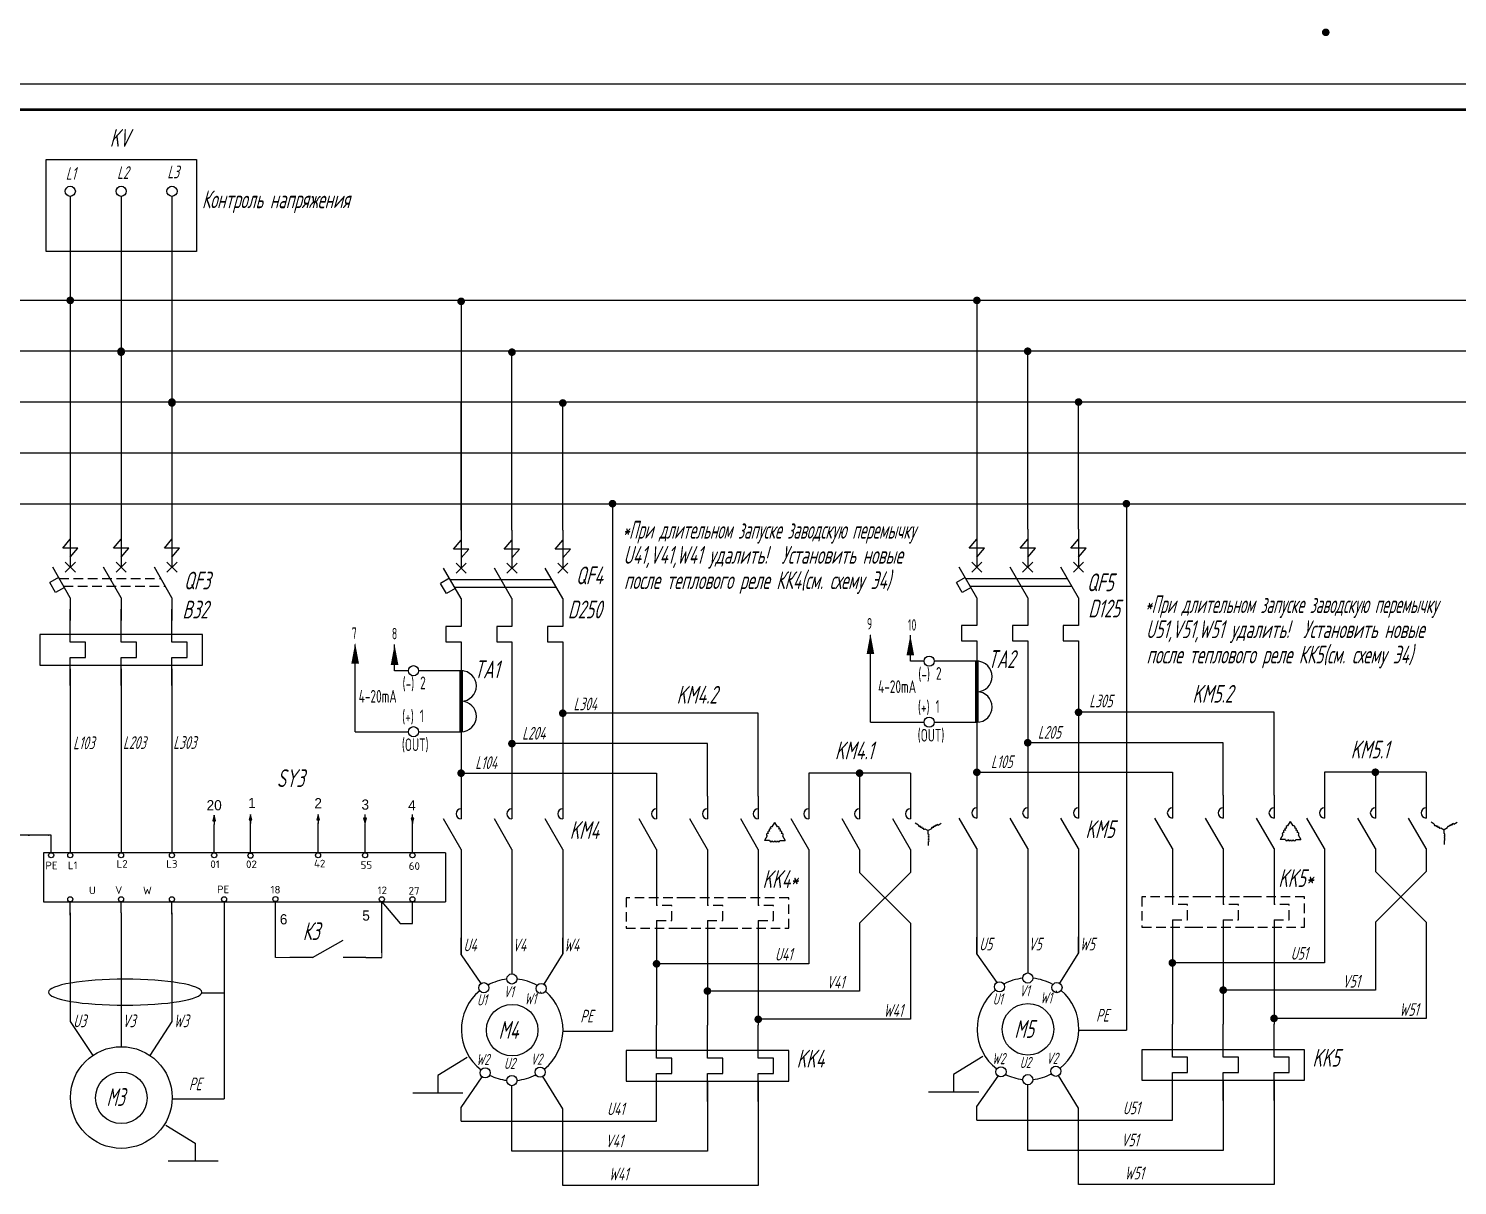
# Model space of a CAD drawing. Header units: millimetres. Extents: x 14016 to 19364, y 4274 to 5404.
# Drawn here: x 15364.2 to 15645.3, y 4650.8 to 4878.5 of the extents above; entities that cross this region are included whole.
import ezdxf
from ezdxf.enums import TextEntityAlignment as Align

# ---------------------------------------------------------------- set-up
doc = ezdxf.new("R2010")
doc.units = ezdxf.units.MM
doc.header["$LTSCALE"] = 15
for name, pattern in [('DOT', [0.25, 0, -0.25]), ('HIDDEN2', [0.1875, 0.125, -0.0625]), ('K5LT_BASIC', [0])]:
    doc.linetypes.add(name, pattern=pattern)
for name, color, linetype, lineweight in [('0.35 TEXT', 7, 'Continuous', 35), ('LWT 0.6', 7, 'Continuous', 50), ('LWT 0.7', 7, 'Continuous', 70)]:
    doc.layers.add(name, color=color, linetype=linetype, lineweight=lineweight)
doc.layers.add('2DE_SWN', color=7, linetype='Continuous')
doc.layers.add('ШТРИХОВАЯ 2', color=7, linetype='HIDDEN2')
doc.styles.add('33', font='gost.shx', dxfattribs={"width": 0.7, "oblique": 15, "height": 3.5})
doc.styles.add('34', font='gost.shx', dxfattribs={"width": 0.8, "oblique": 15, "height": 3.5})
doc.styles.add('OPIS', font='TXT.SHX', dxfattribs={"height": 1.5})
doc.styles.add('OPSI', font='ISI-ROMANS_PL.SHX', dxfattribs={"height": 1.5})

# ---------------------------------------------------------------- blocks, each defined once
blk = doc.blocks.new('Авт выкл с тепл и дугогаш вертик')
for p, q in [((0, 0), (0, -7.5)), ((-1.5, -3.75), (0, -2)), ((8.5, -3.75), (10, -2)), ((10, 0), (10, -7.5)), ((18.5, -3.75), (20, -2)), ((20, 0), (20, -7.5)), ((1.5, -3.75), (-1.5, -3.75)), ((0, -5.5), (1.5, -3.75)), ((11.5, -3.75), (8.5, -3.75)), ((10, -5.5), (11.5, -3.75)), ((21.5, -3.75), (18.5, -3.75)), ((20, -5.5), (21.5, -3.75)), ((0, -13.5), (-3.46, -7.5)), ((-1, -8.5), (1, -6.5)), ((-1, -6.5), (1, -8.5)), ((10, -13.5), (6.54, -7.5)), ((9, -8.5), (11, -6.5)), ((9, -6.5), (11, -8.5)), ((20, -13.5), (16.54, -7.5)), ((19, -8.5), (21, -6.5)), ((19, -6.5), (21, -8.5)), ((-2.31, -9.5), (-4.04, -10.5)), ((-2.88, -12.5), (-4.04, -10.5)), ((-2.16, -9.75), (17.84, -9.75)), ((-1.15, -11.5), (-2.88, -12.5)), ((-1.3, -11.25), (18.7, -11.25)), ((0, -13.5), (0, -18)), ((10, -13.5), (10, -18)), ((20, -13.5), (20, -18)), ((0, -19), (-3, -19)), ((-3, -19), (-3, -22)), ((0, -18), (0, -19)), ((10, -19), (7, -19)), ((7, -19), (7, -22)), ((10, -18), (10, -19)), ((20, -19), (17, -19)), ((17, -19), (17, -22)), ((20, -18), (20, -19)), ((-3, -22), (0, -22)), ((0, -22), (0, -27.5)), ((7, -22), (10, -22)), ((10, -22), (10, -27.5)), ((17, -22), (20, -22)), ((20, -22), (20, -27.5))]:
    blk.add_line(p, q)
blk = doc.blocks.new('Контактор 3 ф')
at = {"linetype": 'K5LT_BASIC'}
for p, q in [((0, 0), (0, -4.5)), ((10, 0), (10, -4.5)), ((20, 0), (20, -4.5)), ((0, -10.5), (-3.46, -4.5)), ((10, -10.5), (6.54, -4.5)), ((20, -10.5), (16.54, -4.5)), ((0, -10.5), (0, -15)), ((10, -10.5), (10, -15)), ((20, -10.5), (20, -15))]:
    blk.add_line(p, q, dxfattribs=at)
for centre in [(0, -3.5), (10, -3.5), (20, -3.5)]:
    blk.add_arc(centre, 1, 90, 270, dxfattribs=at)
blk = doc.blocks.new('Реле тепловое 3 ф')
at = {"linetype": 'K5LT_BASIC'}
for p, q in [((0, -6.5), (0, 0)), ((10, -6.5), (10, 0)), ((20, -6.5), (20, 0)), ((6, -5), (-6, -5)), ((-6, -5), (-6, -11)), ((16, -5), (4, -5)), ((26, -5), (14, -5)), ((26, -11), (26, -5)), ((3, -6.5), (0, -6.5)), ((3, -9.5), (3, -6.5)), ((13, -6.5), (10, -6.5)), ((13, -9.5), (13, -6.5)), ((23, -6.5), (20, -6.5)), ((23, -9.5), (23, -6.5)), ((-6, -11), (6, -11)), ((0, -9.5), (3, -9.5)), ((0, -15), (0, -9.5)), ((4, -11), (16, -11)), ((10, -9.5), (13, -9.5)), ((10, -15), (10, -9.5)), ((14, -11), (26, -11)), ((20, -9.5), (23, -9.5)), ((20, -15), (20, -9.5))]:
    blk.add_line(p, q, dxfattribs=at)
blk = doc.blocks.new('Transformer - WYE')
for p, q in [((-0.526796, 0.299999), (-0.700001, 0.4)), ((-0.180385, 0.099999), (0, 0)), ((0.180384, 0.099999), (0, 0)), ((0.526795, 0.299999), (0.699999, 0.4)), ((0, -0.2), (0, -0.000001)), ((0, -0.600001), (0, -0.800001))]:
    blk.add_line(p, q)
for centre, start, end in [((-0.483494, 0.275), 150, 330), ((-0.396892, 0.224999), 150, 330), ((-0.310289, 0.175), 150, 330), ((-0.223687, 0.125), 150, 330), ((0.223686, 0.125), 29.99999, 210), ((0.310288, 0.174999), 29.99999, 210), ((0.396891, 0.224999), 29.99999, 210), ((0.483493, 0.274999), 29.99999, 210), ((0, -0.25), 270, 90), ((0, -0.35), 270, 90), ((0, -0.45), 270, 90), ((0, -0.55), 270, 90)]:
    blk.add_arc(centre, 0.05, start, end)
blk = doc.blocks.new('Transformer - Delta')
for p, q in [((-0.1, -0.173205), (0, 0)), ((0.1, -0.173205), (0, 0)), ((-0.3, -0.519615), (-0.4, -0.7)), ((0.3, -0.519615), (0.4, -0.7)), ((-0.2, -0.7), (-0.4, -0.7)), ((0.2, -0.7), (0.4, -0.7))]:
    blk.add_line(p, q)
for centre, start, end in [((-0.275, -0.476314), 60, 240), ((-0.225, -0.389711), 60, 240), ((-0.175, -0.303109), 60, 240), ((-0.125, -0.216506), 60, 240), ((0.125, -0.216506), 300, 120), ((0.175, -0.303109), 300, 120), ((0.225, -0.389712), 300, 120), ((0.275, -0.476314), 300, 120), ((-0.15, -0.7), 180, 0), ((-0.05, -0.7), 180, 0), ((0.05, -0.7), 180, 0), ((0.15, -0.7), 180, 0)]:
    blk.add_arc(centre, 0.05, start, end)
blk = doc.blocks.new('11')
at = {"const_width": 0.75}
blk.add_lwpolyline([(-0.375, 0, 1), (0.375, 0, 1)], format="xyb", close=True, dxfattribs=at)
blk = doc.blocks.new('STRZALKA')
h = blk.add_hatch(color=256)
h.dxf.hatch_style = 2
h.paths.add_polyline_path([(0.73, 0), (0.73, -0.28), (1.8, 0), (0.73, 0.28)])
blk.add_line((0.73, 0), (0, 0))
blk.add_lwpolyline([(1.8, 0), (0.73, 0.28), (0.73, -0.28)], close=True)
blk = doc.blocks.new('НР контакт')
at = {"linetype": 'K5LT_BASIC'}
for p, q in [((4.5, 0), (10.5, 3.46)), ((4.5, 0), (0, 0)), ((15, 0), (10.5, 0))]:
    blk.add_line(p, q, dxfattribs=at)

msp = doc.modelspace()

# ---------------------------------------------------------------- linework, layer by layer
for p, q in [((16477, 4867.56, -0.02), (15216, 4867.56, -0.02)), ((15372.45, 4845.45, -0.02), (15372.45, 4824.8, -0.02)), ((15382.45, 4845.45, -0.02), (15382.45, 4814.8, -0.02)), ((15392.45, 4845.45, -0.02), (15392.45, 4804.8, -0.02)), ((16455.42, 4824.98, -0.02), (15281.21, 4824.98, -0.02)), ((15372.44, 4824.98, -0.02), (15372.45, 4772.48, -0.02)), ((15449.32, 4824.8, -0.02), (15449.32, 4774.06, -0.02)), ((15550.77, 4824.98, -0.02), (15550.77, 4774.24, -0.02)), ((16455.42, 4814.98, -0.02), (15281.21, 4814.98, -0.02)), ((15382.45, 4814.98, -0.02), (15382.45, 4772.48, -0.02)), ((15459.32, 4779.8, -0.02), (15459.32, 4814.8, -0.02)), ((15560.77, 4779.98, -0.02), (15560.77, 4814.98, -0.02)), ((16455.42, 4804.98, -0.02), (15281.21, 4804.98, -0.02)), ((15392.45, 4804.98, -0.02), (15392.45, 4772.48, -0.02)), ((15449.32, 4779.8, -0.02), (15449.32, 4804.8, -0.02)), ((15449.32, 4779.8, -0.02), (15449.32, 4804.8, -0.02)), ((15469.32, 4779.8, -0.02), (15469.32, 4804.8, -0.02)), ((15570.77, 4779.98, -0.02), (15570.77, 4804.98, -0.02)), ((15281.21, 4794.98, -0.02), (16455.42, 4794.98, -0.02)), ((15253.76, 4784.98, -0.02), (16455.42, 4784.98, -0.02)), ((15370.95, 4776.23, -0.02), (15372.45, 4777.98, -0.02)), ((15380.95, 4776.23, -0.02), (15382.45, 4777.98, -0.02)), ((15390.95, 4776.23, -0.02), (15392.45, 4777.98, -0.02)), ((15373.95, 4776.23, -0.02), (15370.95, 4776.23, -0.02)), ((15372.45, 4774.48, -0.02), (15373.95, 4776.23, -0.02)), ((15383.95, 4776.23, -0.02), (15380.95, 4776.23, -0.02)), ((15382.45, 4774.48, -0.02), (15383.95, 4776.23, -0.02)), ((15393.95, 4776.23, -0.02), (15390.95, 4776.23, -0.02)), ((15392.45, 4774.48, -0.02), (15393.95, 4776.23, -0.02)), ((15372.45, 4766.48, -0.02), (15368.99, 4772.48, -0.02)), ((15371.45, 4771.48, -0.02), (15373.45, 4773.48, -0.02)), ((15371.45, 4773.48, -0.02), (15373.45, 4771.48, -0.02)), ((15382.45, 4766.48, -0.02), (15378.99, 4772.48, -0.02)), ((15381.45, 4771.48, -0.02), (15383.45, 4773.48, -0.02)), ((15381.45, 4773.48, -0.02), (15383.45, 4771.48, -0.02)), ((15392.45, 4766.48, -0.02), (15388.99, 4772.48, -0.02)), ((15391.45, 4771.48, -0.02), (15393.45, 4773.48, -0.02)), ((15391.45, 4773.48, -0.02), (15393.45, 4771.48, -0.02)), ((15370.14, 4770.48, -0.02), (15368.41, 4769.48, -0.02)), ((15369.57, 4767.48, -0.02), (15368.41, 4769.48, -0.02)), ((15371.3, 4768.48, -0.02), (15369.57, 4767.48, -0.02)), ((15372.45, 4766.48, -0.02), (15372.45, 4761.98, -0.02)), ((15382.45, 4766.48, -0.02), (15382.45, 4761.98, -0.02)), ((15392.45, 4766.48, -0.02), (15392.45, 4761.98, -0.02)), ((15529.83, 4741.98, -0.02), (15529.83, 4759.12, -0.02)), ((15537.68, 4753.98, -0.02), (15537.68, 4759.12, -0.02)), ((15428.49, 4740.11, -0.02), (15428.48, 4757.26, -0.02)), ((15436.23, 4752.11, -0.02), (15436.23, 4757.26, -0.02)), ((15540.39, 4753.98, -0.02), (15537.68, 4753.98, -0.02)), ((15551.15, 4753.98, -0.02), (15542.39, 4753.98, -0.02)), ((15550.77, 4754.06, -0.02), (15550.77, 4742.06, -0.02)), ((15550.79, 4754.02, -0.02), (15550.79, 4742.01, -0.02)), ((15550.8, 4754.02, -0.02), (15550.82, 4754.03, -0.02)), ((15372.45, 4752.48, -0.02), (15372.45, 4739.76, -0.02)), ((15382.45, 4752.48, -0.02), (15382.45, 4739.76, -0.02)), ((15392.45, 4752.48, -0.02), (15392.45, 4739.76, -0.02)), ((15438.94, 4752.11, -0.02), (15436.23, 4752.11, -0.02)), ((15449.7, 4752.11, -0.02), (15440.94, 4752.11, -0.02)), ((15449.32, 4752.3, -0.02), (15449.32, 4727.44, -0.02)), ((15449.32, 4752.2, -0.02), (15449.32, 4740.19, -0.02)), ((15449.34, 4752.16, -0.02), (15449.34, 4740.15, -0.02)), ((15449.35, 4752.16, -0.02), (15449.37, 4752.16, -0.02)), ((15459.32, 4752.3, -0.02), (15459.32, 4727.44, -0.02)), ((15469.32, 4752.3, -0.02), (15469.32, 4727.44, -0.02)), ((15550.77, 4752.48, -0.02), (15550.77, 4727.62, -0.02)), ((15560.77, 4752.48, -0.02), (15560.77, 4727.62, -0.02)), ((15570.77, 4752.48, -0.02), (15570.77, 4727.62, -0.02)), ((15449.32, 4747.95, -0.02), (15449.31, 4731.95, -0.02)), ((15550.77, 4748.13, -0.02), (15550.76, 4732.13, -0.02)), ((15507.77, 4743.75, -0.02), (15469.32, 4743.75, -0.02)), ((15507.77, 4727.44, -0.02), (15507.77, 4743.75, -0.02)), ((15529.83, 4741.98, -0.02), (15540.39, 4741.98, -0.02)), ((15542.39, 4741.98, -0.02), (15550.79, 4741.98, -0.02)), ((15550.79, 4742.02, -0.02), (15550.81, 4742.02, -0.02)), ((15609.22, 4743.93, -0.02), (15570.77, 4743.93, -0.02)), ((15609.22, 4727.62, -0.02), (15609.22, 4743.93, -0.02)), ((15372.45, 4739.76, -0.02), (15372.45, 4716.3, -0.02)), ((15382.45, 4739.76, -0.02), (15382.45, 4716.3, -0.02)), ((15392.45, 4739.76, -0.02), (15392.45, 4716.3, -0.02)), ((15428.49, 4740.11, -0.02), (15438.94, 4740.11, -0.02)), ((15440.94, 4740.11, -0.02), (15449.34, 4740.11, -0.02)), ((15449.34, 4740.16, -0.02), (15449.36, 4740.16, -0.02)), ((15497.77, 4737.77, -0.02), (15459.32, 4737.77, -0.02)), ((15497.77, 4727.44, -0.02), (15497.77, 4737.77, -0.02)), ((15599.22, 4737.94, -0.02), (15560.77, 4737.94, -0.02)), ((15599.22, 4727.62, -0.02), (15599.22, 4737.94, -0.02)), ((15449.31, 4731.95, -0.02), (15487.77, 4731.95, -0.02)), ((15487.77, 4731.95, -0.02), (15487.77, 4727.44, -0.02)), ((15517.7, 4731.95, -0.02), (15517.7, 4727.44, -0.02)), ((15537.7, 4731.95, -0.02), (15517.7, 4731.95, -0.02)), ((15527.7, 4731.95, -0.02), (15527.7, 4727.44, -0.02)), ((15537.7, 4731.95, -0.02), (15537.7, 4727.44, -0.02)), ((15550.76, 4732.13, -0.02), (15589.22, 4732.13, -0.02)), ((15589.22, 4732.13, -0.02), (15589.22, 4727.62, -0.02)), ((15619.15, 4732.13, -0.02), (15619.15, 4727.62, -0.02)), ((15639.15, 4732.13, -0.02), (15619.15, 4732.13, -0.02)), ((15629.15, 4732.13, -0.02), (15629.15, 4727.62, -0.02)), ((15639.15, 4732.13, -0.02), (15639.15, 4727.62, -0.02)), ((15421.19, 4716.3, -0.02), (15421.19, 4722.16, -0.02)), ((15430.42, 4716.29, -0.02), (15430.42, 4721.93, -0.02)), ((15439.75, 4723.12, -0.02), (15439.75, 4722.05, -0.02)), ((15368.69, 4719.78, -0.02), (15362.44, 4719.78, -0.02)), ((15368.69, 4716.3, -0.02), (15368.69, 4719.78, -0.02)), ((15449.32, 4712.44, -0.02), (15449.32, 4702.94, -0.02)), ((15459.32, 4712.44, -0.02), (15459.32, 4702.94, -0.02)), ((15469.32, 4712.44, -0.02), (15469.32, 4702.94, -0.02)), ((15487.77, 4712.44, -0.02), (15487.77, 4705.94, -0.02)), ((15497.77, 4712.44, -0.02), (15497.77, 4705.94, -0.02)), ((15507.77, 4712.44, -0.02), (15507.77, 4705.94, -0.02)), ((15517.7, 4712.44, -0.02), (15517.7, 4694.44, -0.02)), ((15537.7, 4712.44, -0.02), (15527.7, 4702.44, -0.02)), ((15527.7, 4712.44, -0.02), (15537.7, 4702.44, -0.02)), ((15550.77, 4712.62, -0.02), (15550.77, 4703.12, -0.02)), ((15560.77, 4712.62, -0.02), (15560.77, 4703.12, -0.02)), ((15570.77, 4712.62, -0.02), (15570.77, 4703.12, -0.02)), ((15589.22, 4712.62, -0.02), (15589.22, 4706.12, -0.02)), ((15599.22, 4712.62, -0.02), (15599.22, 4706.12, -0.02)), ((15609.22, 4712.62, -0.02), (15609.22, 4706.12, -0.02)), ((15619.15, 4712.62, -0.02), (15619.15, 4694.62, -0.02)), ((15639.15, 4712.62, -0.02), (15629.15, 4702.62, -0.02)), ((15629.15, 4712.62, -0.02), (15639.15, 4702.62, -0.02)), ((15367.2, 4706.63, -0.02), (15446.27, 4706.63, -0.02)), ((15372.45, 4703.98, -0.02), (15372.45, 4706.63, -0.02)), ((15382.45, 4704.46, -0.02), (15382.45, 4706.63, -0.02)), ((15392.45, 4704.21, -0.02), (15392.45, 4706.63, -0.02)), ((15402.7, 4706.55, -0.02), (15402.7, 4667.84, -0.02)), ((15412.79, 4695.65, -0.02), (15412.79, 4706.63, -0.02)), ((15433.73, 4698.74, -0.02), (15433.73, 4706.63, -0.02)), ((15433.73, 4696.59, -0.02), (15433.73, 4705.05, -0.02)), ((15372.45, 4704.46, -0.02), (15372.45, 4683.07, -0.02)), ((15382.45, 4704.46, -0.02), (15382.45, 4678.13, -0.02)), ((15392.45, 4704.46, -0.02), (15392.45, 4683.07, -0.02)), ((15449.32, 4702.94, -0.02), (15449.32, 4699.54, -0.02)), ((15459.32, 4702.94, -0.02), (15459.32, 4699.54, -0.02)), ((15469.32, 4702.94, -0.02), (15469.32, 4699.54, -0.02)), ((15487.77, 4702.94, -0.02), (15487.77, 4682.36, -0.02)), ((15497.77, 4702.94, -0.02), (15497.77, 4682.36, -0.02)), ((15507.77, 4702.94, -0.02), (15507.77, 4682.36, -0.02)), ((15527.7, 4702.44, -0.02), (15527.7, 4689.08, -0.02)), ((15537.7, 4702.44, -0.02), (15537.7, 4683.52, -0.02)), ((15550.77, 4703.12, -0.02), (15550.77, 4699.71, -0.02)), ((15560.77, 4703.12, -0.02), (15560.77, 4699.71, -0.02)), ((15570.77, 4703.12, -0.02), (15570.77, 4699.71, -0.02)), ((15589.22, 4703.12, -0.02), (15589.22, 4682.54, -0.02)), ((15599.22, 4703.12, -0.02), (15599.22, 4682.54, -0.02)), ((15609.22, 4703.12, -0.02), (15609.22, 4682.54, -0.02)), ((15629.15, 4702.62, -0.02), (15629.15, 4689.26, -0.02)), ((15639.15, 4702.62, -0.02), (15639.15, 4683.7, -0.02)), ((15459.32, 4699.54, -0.02), (15459.32, 4692.46, -0.02)), ((15560.77, 4699.72, -0.02), (15560.77, 4692.64, -0.02)), ((15469.32, 4696.45, -0.02), (15465.59, 4690.43, -0.02)), ((15550.77, 4696.36, -0.02), (15554.66, 4690.75, -0.02)), ((15570.77, 4696.63, -0.02), (15567.04, 4690.61, -0.02)), ((15430.61, 4695.65, -0.02), (15433.73, 4695.65, -0.02)), ((15449.32, 4696.18, -0.02), (15453.21, 4690.57, -0.02)), ((15517.7, 4694.44, -0.02), (15487.77, 4694.44, -0.02)), ((15619.15, 4694.62, -0.02), (15589.22, 4694.62, -0.02)), ((15398.29, 4688.73, -0.02), (15402.7, 4688.73, -0.02)), ((15527.7, 4689.08, -0.02), (15497.77, 4689.08, -0.02)), ((15629.15, 4689.26, -0.02), (15599.22, 4689.26, -0.02)), ((15372.45, 4683.07, -0.02), (15376.9, 4676.42, -0.02)), ((15392.45, 4683.07, -0.02), (15388.06, 4676.43, -0.02)), ((15537.7, 4683.52, -0.02), (15507.77, 4683.52, -0.02)), ((15639.15, 4683.7, -0.02), (15609.22, 4683.7, -0.02)), ((15449.32, 4666.16, -0.02), (15453.49, 4672.17, -0.02)), ((15469.32, 4665.89, -0.02), (15465.38, 4672.25, -0.02)), ((15487.77, 4663.49, -0.02), (15487.77, 4671.36, -0.02)), ((15497.77, 4671.36, -0.02), (15497.77, 4657.54, -0.02)), ((15507.77, 4671.36, -0.02), (15507.77, 4650.83, -0.02)), ((15550.77, 4666.33, -0.02), (15554.94, 4672.35, -0.02)), ((15570.77, 4666.06, -0.02), (15566.83, 4672.43, -0.02)), ((15589.22, 4663.67, -0.02), (15589.22, 4671.54, -0.02)), ((15599.22, 4671.54, -0.02), (15599.22, 4657.72, -0.02)), ((15609.22, 4671.54, -0.02), (15609.22, 4651.01, -0.02)), ((15459.32, 4663.49, -0.02), (15459.32, 4670.46, -0.02)), ((15560.77, 4663.67, -0.02), (15560.77, 4670.64, -0.02)), ((15449.32, 4663.49, -0.02), (15449.32, 4666.16, -0.02)), ((15459.32, 4657.54, -0.02), (15459.32, 4665.89, -0.02)), ((15469.32, 4650.83, -0.02), (15469.32, 4665.89, -0.02)), ((15550.77, 4663.67, -0.02), (15550.77, 4666.33, -0.02)), ((15560.77, 4657.72, -0.02), (15560.77, 4666.06, -0.02)), ((15570.77, 4651.01, -0.02), (15570.77, 4666.06, -0.02)), ((15449.32, 4663.49, -0.02), (15487.77, 4663.49, -0.02)), ((15550.77, 4663.67, -0.02), (15589.22, 4663.67, -0.02)), ((15497.77, 4657.54, -0.02), (15459.32, 4657.54, -0.02)), ((15599.22, 4657.72, -0.02), (15560.77, 4657.72, -0.02)), ((15507.77, 4650.83, -0.02), (15469.32, 4650.83, -0.02)), ((15609.22, 4651.01, -0.02), (15570.77, 4651.01, -0.02))]:
    msp.add_line(p, q)
at = {"linetype": 'Continuous'}
for p, q in [((15479.1, 4784.8, -0.02), (15479.1, 4681.17, -0.02)), ((15580.17, 4784.98, -0.02), (15580.17, 4681.35, -0.02)), ((15469.47, 4681.17, -0.02), (15479.1, 4681.17, -0.02)), ((15570.92, 4681.35, -0.02), (15580.17, 4681.35, -0.02)), ((15450.49, 4676.01, -0.02), (15444.73, 4672.49, -0.02)), ((15551.94, 4676.19, -0.02), (15546.18, 4672.67, -0.02)), ((15444.73, 4672.49, -0.02), (15444.73, 4668.98, -0.02)), ((15546.18, 4672.67, -0.02), (15546.18, 4669.16, -0.02)), ((15449.67, 4668.98, -0.02), (15439.8, 4668.98, -0.02)), ((15551.12, 4669.16, -0.02), (15541.25, 4669.16, -0.02)), ((15392.48, 4667.85, -0.02), (15402.7, 4667.84, -0.02)), ((15391.27, 4662.68, -0.02), (15397.02, 4659.17, -0.02)), ((15397.02, 4659.17, -0.02), (15397.02, 4655.65, -0.02)), ((15391.68, 4655.65, -0.02), (15401.54, 4655.65, -0.02))]:
    msp.add_line(p, q, dxfattribs=at)
at = {"ltscale": 2}
for p, q in [((15400.74, 4716.29, -0.02), (15400.74, 4721.87, -0.02)), ((15407.89, 4716.21, -0.02), (15407.89, 4722.78, -0.02)), ((15439.75, 4716.28, -0.02), (15439.75, 4723.12, -0.02)), ((15446.27, 4716.3, -0.02), (15367.2, 4716.3, -0.02)), ((15367.2, 4716.3, -0.02), (15367.2, 4706.63, -0.02)), ((15446.27, 4716.3, -0.02), (15446.27, 4706.63, -0.02)), ((15433.73, 4706.63, -0.02), (15437.3, 4702.38, -0.02)), ((15439.73, 4702.38, -0.02), (15439.73, 4706.63, -0.02)), ((15437.3, 4702.38, -0.02), (15439.73, 4702.38, -0.02))]:
    msp.add_line(p, q, dxfattribs=at)
at = {"linetype": 'DOT', "lineweight": 25}
for p, q in [((15364.28, 4719.78, -0.02), (15368.59, 4719.78, -0.02)), ((15368.69, 4716.3, -0.02), (15368.69, 4719.79, -0.02))]:
    msp.add_line(p, q, dxfattribs=at)
at = {"linetype": 'K5LT_BASIC'}
for p, q in [((15487.77, 4675.86, -0.02), (15487.77, 4682.36, -0.02)), ((15497.77, 4675.86, -0.02), (15497.77, 4682.36, -0.02)), ((15507.77, 4675.86, -0.02), (15507.77, 4682.36, -0.02)), ((15589.22, 4676.04, -0.02), (15589.22, 4682.54, -0.02)), ((15599.22, 4676.04, -0.02), (15599.22, 4682.54, -0.02)), ((15609.22, 4676.04, -0.02), (15609.22, 4682.54, -0.02)), ((15487.77, 4667.36, -0.02), (15487.77, 4672.86, -0.02)), ((15497.77, 4667.36, -0.02), (15497.77, 4672.86, -0.02)), ((15507.77, 4667.36, -0.02), (15507.77, 4672.86, -0.02)), ((15589.22, 4667.54, -0.02), (15589.22, 4673.04, -0.02)), ((15599.22, 4667.54, -0.02), (15599.22, 4673.04, -0.02)), ((15609.22, 4667.54, -0.02), (15609.22, 4673.04, -0.02))]:
    msp.add_line(p, q, dxfattribs=at)
at = {"elevation": -0.02}
msp.add_lwpolyline([(15367.67, 4852.68), (15397.26, 4852.68), (15397.26, 4834.58), (15367.67, 4834.58)], close=True, dxfattribs=at)
at = {"const_width": 0.75, "elevation": -0.02}
for points in [[(15372.06, 4824.98, 1), (15372.81, 4824.98, 1)], [(15372.07, 4824.98, 1), (15372.82, 4824.98, 1)], [(15550.39, 4824.98, 1), (15551.14, 4824.98, 1)], [(15382.07, 4814.98, 1), (15382.82, 4814.98, 1)], [(15382.08, 4814.98, 1), (15382.83, 4814.98, 1)], [(15382.07, 4814.8, 1), (15382.82, 4814.8, 1)], [(15560.39, 4814.98, 1), (15561.14, 4814.98, 1)], [(15392.07, 4804.98, 1), (15392.82, 4804.98, 1)], [(15392.08, 4804.98, 1), (15392.83, 4804.98, 1)], [(15392.07, 4804.8, 1), (15392.82, 4804.8, 1)], [(15570.39, 4804.98, 1), (15571.14, 4804.98, 1)], [(15468.94, 4743.75, 1), (15469.69, 4743.75, 1)], [(15570.39, 4743.93, 1), (15571.14, 4743.93, 1)], [(15458.94, 4737.77, 1), (15459.69, 4737.77, 1)], [(15560.39, 4737.94, 1), (15561.14, 4737.94, 1)], [(15550.39, 4732.13, 1), (15551.14, 4732.13, 1)], [(15628.77, 4732.13, 1), (15629.52, 4732.13, 1)], [(15448.94, 4731.95, 1), (15449.69, 4731.95, 1)], [(15527.32, 4731.95, 1), (15528.07, 4731.95, 1)], [(15487.39, 4694.44, 1), (15488.14, 4694.44, 1)], [(15588.84, 4694.62, 1), (15589.59, 4694.62, 1)], [(15497.39, 4689.08, 1), (15498.14, 4689.08, 1)], [(15598.84, 4689.26, 1), (15599.59, 4689.26, 1)], [(15507.39, 4683.52, 1), (15508.14, 4683.52, 1)], [(15608.84, 4683.7, 1), (15609.59, 4683.7, 1)]]:
    msp.add_lwpolyline(points, format="xyb", close=True, dxfattribs=at)
at = {"elevation": -0.02}
for points in [[(15428.48, 4753.52, 1.5, 0, 0), (15428.48, 4757.52, 0, 0, 0)], [(15529.83, 4755.39, 1.5, 0, 0), (15529.83, 4759.39, 0, 0, 0)], [(15537.68, 4755.12, 1.5, 0, 0), (15537.68, 4759.12, 0, 0, 0)], [(15436.23, 4753.26, 1.5, 0, 0), (15436.23, 4757.26, 0, 0, 0)]]:
    msp.add_lwpolyline(points, format="xyseb", dxfattribs=at)
for centre, radius in [((15372.45, 4846.45, -0.02), 1), ((15382.45, 4846.45, -0.02), 1), ((15392.45, 4846.45, -0.02), 1), ((15439.94, 4752.11, -0.02), 1), ((15541.39, 4753.98, -0.02), 1), ((15541.39, 4741.98, -0.02), 1), ((15439.94, 4740.11, -0.02), 1), ((15368.69, 4715.8, -0.02), 0.5), ((15372.45, 4715.8, -0.02), 0.5), ((15382.43, 4715.79, -0.02), 0.5), ((15392.45, 4715.79, -0.02), 0.5), ((15400.74, 4715.79, -0.02), 0.5), ((15407.89, 4715.72, -0.02), 0.5), ((15421.19, 4715.8, -0.02), 0.5), ((15430.42, 4715.79, -0.02), 0.5), ((15439.75, 4715.79, -0.02), 0.5), ((15372.45, 4707.14, -0.02), 0.5), ((15382.43, 4707.13, -0.02), 0.5), ((15392.45, 4707.13, -0.02), 0.5), ((15402.7, 4707.13, -0.02), 0.5), ((15412.79, 4707.19, -0.02), 0.5), ((15433.73, 4707.13, -0.02), 0.5), ((15439.73, 4707.13, -0.02), 0.5), ((15453.78, 4689.74, -0.02), 1), ((15459.32, 4691.46, -0.02), 1), ((15555.23, 4689.92, -0.02), 1), ((15560.77, 4691.64, -0.02), 1), ((15566.52, 4689.76, -0.02), 1), ((15465.07, 4689.58, -0.02), 1), ((15459.37, 4681.38, -0.02), 5.07), ((15560.82, 4681.56, -0.02), 5.07), ((15382.49, 4668.13, -0.02), 10), ((15454.06, 4672.99, -0.02), 1), ((15464.86, 4673.11, -0.02), 1), ((15555.51, 4673.17, -0.02), 1), ((15566.31, 4673.29, -0.02), 1), ((15382.49, 4668.06, -0.02), 5.07), ((15459.32, 4671.46, -0.02), 1), ((15560.77, 4671.64, -0.02), 1)]:
    msp.add_circle(centre, radius)
for centre, radius, start, end in [((15550.77, 4750.97, -0.02), 3, 270, 90), ((15449.32, 4749.11, -0.02), 3, 270, 90), ((15550.77, 4744.97, -0.02), 3, 270, 90), ((15449.32, 4743.11, -0.02), 3, 270, 90), ((15469.32, 4743.75, -0.02), 0.375, 0, 180), ((15570.77, 4743.93, -0.02), 0.375, 0, 180), ((15469.32, 4743.75, -0.02), 0.375, 180, 0), ((15570.77, 4743.93, -0.02), 0.375, 180, 0), ((15459.32, 4737.77, -0.02), 0.375, 0, 180), ((15459.32, 4737.77, -0.02), 0.375, 180, 0), ((15560.77, 4737.94, -0.02), 0.375, 0, 180), ((15560.77, 4737.94, -0.02), 0.375, 180, 0), ((15449.31, 4731.95, -0.02), 0.375, 0, 180), ((15449.31, 4731.95, -0.02), 0.375, 180, 0), ((15527.7, 4731.95, -0.02), 0.375, 0, 180), ((15527.7, 4731.95, -0.02), 0.375, 180, 0), ((15550.76, 4732.13, -0.02), 0.375, 0, 180), ((15550.76, 4732.13, -0.02), 0.375, 180, 0), ((15629.15, 4732.13, -0.02), 0.375, 0, 180), ((15629.15, 4732.13, -0.02), 0.375, 180, 0), ((15487.77, 4694.44, -0.02), 0.375, 0, 180), ((15487.77, 4694.44, -0.02), 0.375, 180, 0), ((15589.22, 4694.62, -0.02), 0.375, 0, 180), ((15589.22, 4694.62, -0.02), 0.375, 180, 0), ((15459.37, 4681.46, -0.02), 10, 96.0304, 118.2859), ((15459.37, 4681.46, -0.02), 10, 60.6916, 84.5622), ((15560.82, 4681.64, -0.02), 10, 96.0304, 118.2859), ((15560.82, 4681.64, -0.02), 10, 60.6916, 84.5622), ((15459.37, 4681.46, -0.02), 10, 129.7541, 232.1544), ((15459.37, 4681.46, -0.02), 10, 309.064, 49.213), ((15497.77, 4689.08, -0.02), 0.375, 0, 180), ((15497.77, 4689.08, -0.02), 0.375, 180, 0), ((15560.82, 4681.64, -0.02), 10, 129.7541, 232.1544), ((15560.82, 4681.64, -0.02), 10, 309.064, 49.213), ((15599.22, 4689.26, -0.02), 0.375, 0, 180), ((15599.22, 4689.26, -0.02), 0.375, 180, 0), ((15507.77, 4683.52, -0.02), 0.375, 0, 180), ((15507.77, 4683.52, -0.02), 0.375, 180, 0), ((15609.22, 4683.7, -0.02), 0.375, 0, 180), ((15609.22, 4683.7, -0.02), 0.375, 180, 0), ((15459.37, 4681.46, -0.02), 10, 243.6226, 263.9696), ((15459.37, 4681.46, -0.02), 10, 275.4378, 297.5958), ((15560.82, 4681.64, -0.02), 10, 243.6226, 263.9696), ((15560.82, 4681.64, -0.02), 10, 275.4378, 297.5958)]:
    msp.add_arc(centre, radius, start, end)
at = {"extrusion": (0, 0, -1)}
msp.add_ellipse((15383.23, 4688.85, -0.02), major_axis=(-15.08, 0), ratio=0.169734, dxfattribs=at)
at = {"layer": '0.35 TEXT'}
for p, q in [((15449.32, 4699.54, -0.02), (15449.32, 4696.18, -0.02)), ((15469.32, 4699.57, -0.02), (15469.32, 4696.45, -0.02)), ((15550.77, 4699.71, -0.02), (15550.77, 4696.36, -0.02)), ((15570.77, 4699.75, -0.02), (15570.77, 4696.63, -0.02))]:
    msp.add_line(p, q, dxfattribs=at)
at = {"layer": '2DE_SWN', "lineweight": 0}
for p, q in [((15400.74, 4723.67, -0.02), (15400.74, 4721.87, -0.02)), ((15433.73, 4698.74, -0.02), (15433.73, 4695.65, -0.02)), ((15412.79, 4695.65, -0.02), (15415.61, 4695.65, -0.02))]:
    msp.add_line(p, q, dxfattribs=at)
at = {"layer": 'LWT 0.6'}
msp.add_line((15236, 4862.56, -0.02), (16472, 4862.56, -0.02), dxfattribs=at)
at = {"layer": 'LWT 0.7'}
for p, q in [((15550.77, 4754.02, -0.02), (15550.77, 4742.01, -0.02)), ((15550.77, 4754.02, -0.02), (15550.79, 4754.02, -0.02)), ((15550.79, 4754.02, -0.02), (15550.77, 4742.03, -0.02)), ((15550.77, 4754.02, -0.02), (15550.77, 4742.01, -0.02)), ((15550.77, 4754.02, -0.02), (15550.79, 4754.02, -0.02)), ((15550.79, 4754.02, -0.02), (15550.77, 4742.03, -0.02)), ((15449.32, 4752.15, -0.02), (15449.34, 4752.16, -0.02)), ((15449.34, 4752.16, -0.02), (15449.32, 4740.16, -0.02)), ((15449.32, 4752.15, -0.02), (15449.34, 4752.16, -0.02)), ((15449.34, 4752.16, -0.02), (15449.32, 4740.16, -0.02)), ((15449.32, 4752.15, -0.02), (15449.32, 4740.14, -0.02)), ((15449.32, 4752.15, -0.02), (15449.32, 4740.14, -0.02)), ((15550.77, 4742.02, -0.02), (15550.79, 4742.02, -0.02)), ((15550.77, 4742.02, -0.02), (15550.79, 4742.02, -0.02)), ((15449.32, 4740.15, -0.02), (15449.34, 4740.15, -0.02)), ((15449.32, 4740.15, -0.02), (15449.34, 4740.15, -0.02))]:
    msp.add_line(p, q, dxfattribs=at)
at = {"layer": 'ШТРИХОВАЯ 2'}
for p, q in [((15370.29, 4770.23, -0.02), (15390.29, 4770.23, -0.02)), ((15371.15, 4768.73, -0.02), (15391.15, 4768.73, -0.02))]:
    msp.add_line(p, q, dxfattribs=at)
at = {"layer": 'ШТРИХОВАЯ 2', "linetype": 'HIDDEN2'}
for p, q in [((15595.22, 4707.62, -0.02), (15583.22, 4707.62, -0.02)), ((15583.22, 4707.62, -0.02), (15583.22, 4701.62, -0.02)), ((15605.22, 4707.62, -0.02), (15593.22, 4707.62, -0.02)), ((15615.22, 4707.62, -0.02), (15603.22, 4707.62, -0.02)), ((15615.22, 4701.62, -0.02), (15615.22, 4707.62, -0.02)), ((15493.77, 4707.44, -0.02), (15481.77, 4707.44, -0.02)), ((15481.77, 4707.44, -0.02), (15481.77, 4701.44, -0.02)), ((15490.77, 4705.94, -0.02), (15487.77, 4705.94, -0.02)), ((15490.77, 4702.94, -0.02), (15490.77, 4705.94, -0.02)), ((15503.77, 4707.44, -0.02), (15491.77, 4707.44, -0.02)), ((15500.77, 4705.94, -0.02), (15497.77, 4705.94, -0.02)), ((15500.77, 4702.94, -0.02), (15500.77, 4705.94, -0.02)), ((15513.77, 4707.44, -0.02), (15501.77, 4707.44, -0.02)), ((15510.77, 4705.94, -0.02), (15507.77, 4705.94, -0.02)), ((15510.77, 4702.94, -0.02), (15510.77, 4705.94, -0.02)), ((15513.77, 4701.44, -0.02), (15513.77, 4707.44, -0.02)), ((15592.22, 4706.12, -0.02), (15589.22, 4706.12, -0.02)), ((15592.22, 4703.12, -0.02), (15592.22, 4706.12, -0.02)), ((15602.22, 4706.12, -0.02), (15599.22, 4706.12, -0.02)), ((15602.22, 4703.12, -0.02), (15602.22, 4706.12, -0.02)), ((15612.22, 4706.12, -0.02), (15609.22, 4706.12, -0.02)), ((15612.22, 4703.12, -0.02), (15612.22, 4706.12, -0.02)), ((15487.77, 4702.94, -0.02), (15490.77, 4702.94, -0.02)), ((15497.77, 4702.94, -0.02), (15500.77, 4702.94, -0.02)), ((15507.77, 4702.94, -0.02), (15510.77, 4702.94, -0.02)), ((15589.22, 4703.12, -0.02), (15592.22, 4703.12, -0.02)), ((15599.22, 4703.12, -0.02), (15602.22, 4703.12, -0.02)), ((15609.22, 4703.12, -0.02), (15612.22, 4703.12, -0.02)), ((15481.77, 4701.44, -0.02), (15493.77, 4701.44, -0.02)), ((15491.77, 4701.44, -0.02), (15503.77, 4701.44, -0.02)), ((15501.77, 4701.44, -0.02), (15513.77, 4701.44, -0.02)), ((15583.22, 4701.62, -0.02), (15595.22, 4701.62, -0.02)), ((15593.22, 4701.62, -0.02), (15605.22, 4701.62, -0.02)), ((15603.22, 4701.62, -0.02), (15615.22, 4701.62, -0.02))]:
    msp.add_line(p, q, dxfattribs=at)

# ---------------------------------------------------------------- block references
at = {"color": 0}
msp.add_blockref('11', (15619.39, 4877.73, -0.02), dxfattribs=at)
for name, p in [('11', (15449.32, 4824.8, -0.02)), ('11', (15459.32, 4814.8, -0.02)), ('11', (15469.32, 4804.8, -0.02)), ('11', (15479.1, 4784.98, -0.02)), ('11', (15580.17, 4784.98, -0.02)), ('Авт выкл с тепл и дугогаш вертик', (15449.32, 4779.8, -0.02)), ('Авт выкл с тепл и дугогаш вертик', (15550.77, 4779.98, -0.02)), ('Реле тепловое 3 ф', (15372.45, 4764.23, -0.02)), ('Контактор 3 ф', (15449.32, 4727.44, -0.02)), ('Контактор 3 ф', (15487.77, 4727.44, -0.02)), ('Контактор 3 ф', (15517.7, 4727.44, -0.02)), ('Контактор 3 ф', (15550.77, 4727.62, -0.02)), ('Контактор 3 ф', (15589.22, 4727.62, -0.02)), ('Контактор 3 ф', (15619.15, 4727.62, -0.02)), ('НР контакт', (15415.61, 4695.65, -0.02)), ('Реле тепловое 3 ф', (15487.77, 4682.36, -0.02)), ('Реле тепловое 3 ф', (15589.22, 4682.54, -0.02))]:
    msp.add_blockref(name, p)
at = {"ltscale": 2}
for p, rotation in [((15400.74, 4721.87, -0.02), 90), ((15407.88, 4722.05, -0.02), 90), ((15421.19, 4722.05, -0.02), 90), ((15430.42, 4723.85, -0.02), 270), ((15439.76, 4723.85, -0.02), 270)]:
    msp.add_blockref('STRZALKA', p, dxfattribs=dict(at, rotation=rotation))
for name, p, xscale, yscale, zscale in [('Transformer - Delta', (15511.02, 4722.27, -0.02), 5.079999999999927, 5.079999999999927, 5.079999999999927), ('Transformer - WYE', (15541.21, 4720.65, -0.02), 3.657600000000457, 3.657600000000457, 3.657600000000457), ('Transformer - Delta', (15612.47, 4722.45, -0.02), 5.079999999999927, 5.079999999999927, 5.079999999999927), ('Transformer - WYE', (15642.66, 4720.83, -0.02), 3.657600000000457, 3.657600000000457, 3.657600000000457)]:
    msp.add_blockref(name, p, dxfattribs=dict(xscale=xscale, yscale=yscale, zscale=zscale))

# ---------------------------------------------------------------- texts
at = {"style": '33', "oblique": 15, "width": 0.8}
for s, height, p in [('U1', 2.2, (15452.44, 4686.23, -0.02)), ('V1', 2.2, (15457.68, 4687.85, -0.02)), ('W1`', 2.2, (15461.79, 4686.48, -0.02)), ('U1', 2.2, (15553.89, 4686.41, -0.02)), ('V1', 2.2, (15559.13, 4688.03, -0.02)), ('W1`', 2.2, (15563.24, 4686.66, -0.02)), ('PE', 2.5, (15472.77, 4682.89, -0.02)), ('PE', 2.5, (15574.22, 4683.07, -0.02)), ('W2', 2.2, (15452.29, 4674.51, -0.02)), ('V2', 2.2, (15462.98, 4674.57, -0.02)), ('W2', 2.2, (15553.74, 4674.69, -0.02)), ('V2', 2.2, (15564.43, 4674.75, -0.02)), ('U2', 2.2, (15457.74, 4673.75, -0.02)), ('U2', 2.2, (15559.19, 4673.93, -0.02))]:
    msp.add_text(s, height=height, dxfattribs=at).set_placement(p)
at = {"linetype": 'DOT', "char_height": 2, "width": 1.7, "attachment_point": 1, "style": 'OPSI'}
for s, insert in [('20', (15399.26, 4726.65, -0.02)), ('1', (15407.43, 4727.09, -0.02)), ('2', (15420.46, 4727.04, -0.02)), ('3', (15429.73, 4726.77, -0.02)), ('4', (15438.9, 4726.63, -0.02)), ('5', (15429.88, 4704.94, -0.02)), ('6', (15413.66, 4704.2, -0.02))]:
    msp.add_mtext(s, dxfattribs=dict(at, insert=insert))
at = {"ltscale": 2, "char_height": 1.5, "width": 3, "attachment_point": 1, "style": 'OPIS'}
for s, insert in [('PE', (15367.54, 4714.54, -0.02)), ('L1', (15371.97, 4714.56, -0.02)), ('L2', (15381.54, 4714.85, -0.02)), ('L3', (15391.31, 4714.85, -0.02)), ('01', (15399.99, 4714.78, -0.02)), ('02', (15407.01, 4714.78, -0.02)), ('42', (15420.37, 4714.92, -0.02)), ('55', (15429.55, 4714.61, -0.02)), ('60', (15439.02, 4714.42, -0.02)), ('U', (15376.12, 4709.64, -0.02)), ('V', (15381.28, 4709.7, -0.02)), ('W', (15386.74, 4709.63, -0.02)), ('PE', (15401.3, 4709.83, -0.02)), ('18', (15411.83, 4709.77, -0.02)), ('12', (15432.89, 4709.65, -0.02)), ('27', (15438.98, 4709.56, -0.02))]:
    msp.add_mtext(s, dxfattribs=dict(at, insert=insert))
at = {"layer": '0.35 TEXT', "oblique": 15}
for s, height, style, width, p in [('KV', 3.5, '33', 0.8, (15380.22, 4855.21, -0.02)), ('L1', 2.5, '33', 0.8, (15371.56, 4848.71, -0.02)), ('L2', 2.5, '33', 0.8, (15381.65, 4848.88, -0.02)), ('L3', 2.5, '33', 0.8, (15391.54, 4849.01, -0.02)), ('*При длительном запуске заводскую перемычку', 3.5, '34', 0.67167, (15481.06, 4778.09, -0.02)), ('U41,V41,W41 удалить!  Установить новые', 3.5, '34', 0.75, (15481.25, 4773.15, -0.02)), ('QF4', 3.5, '34', 0.8, (15471.9, 4769.12, -0.02)), ('QF3', 3.5, '34', 0.8, (15394.79, 4768.1, -0.02)), ('после теплового реле КК4(см. схему Э4)', 3.5, '34', 0.75, (15481.36, 4768.18, -0.02)), ('QF5', 3.5, '34', 0.8, (15572.4, 4767.75, -0.02)), ('*При длительном запуске заводскую перемычку', 3.5, '34', 0.67167, (15583.83, 4763.45, -0.02)), ('B32', 3.5, '34', 0.8, (15394.49, 4762.39, -0.02)), ('D250', 3.5, '34', 0.8, (15470.31, 4762.41, -0.02)), ('D125', 3.5, '34', 0.8, (15572.66, 4762.59, -0.02)), ('U51,V51,W51 удалить!  Установить новые', 3.5, '34', 0.75, (15584.02, 4758.52, -0.02)), ('TA2', 3.5, '34', 0.8, (15552.9, 4752.65, -0.02)), ('после теплового реле КК5(см. схему Э4)', 3.5, '34', 0.75, (15584.13, 4753.54, -0.02)), ('TA1', 3.5, '34', 0.8, (15451.87, 4750.63, -0.02)), ('KM4.2', 3.5, '34', 0.8, (15491.71, 4745.64, -0.02)), ('L305', 2.5, '33', 0.8, (15572.87, 4744.91, -0.02)), ('KM5.2', 3.5, '34', 0.8, (15593.16, 4745.82, -0.02)), ('L304', 2.5, '33', 0.8, (15471.42, 4744.32, -0.02)), ('L103', 2.5, '33', 0.8, (15373, 4736.67, -0.02)), ('L203', 2.5, '33', 0.8, (15382.82, 4736.72, -0.02)), ('L303', 2.5, '33', 0.8, (15392.69, 4736.73, -0.02)), ('L204', 2.5, '33', 0.8, (15461.32, 4738.56, -0.02)), ('L205', 2.5, '33', 0.8, (15562.77, 4738.74, -0.02)), ('KM4.1', 3.5, '34', 0.8, (15522.85, 4734.67, -0.02)), ('KM5.1', 3.5, '34', 0.8, (15624.3, 4734.85, -0.02)), ('L104', 2.5, '33', 0.8, (15452.1, 4732.77, -0.02)), ('L105', 2.5, '33', 0.8, (15553.55, 4732.95, -0.02)), ('KM4', 3.5, '34', 0.8, (15470.68, 4719, -0.02)), ('KM5', 3.5, '34', 0.8, (15572.13, 4719.18, -0.02)), ('KK4*', 3.5, '34', 0.8, (15508.62, 4709.36, -0.02)), ('KK5*', 3.5, '34', 0.8, (15610.06, 4709.54, -0.02)), ('U4', 2.5, '33', 0.8, (15449.78, 4696.9, -0.02)), ('V4', 2.5, '33', 0.8, (15459.43, 4696.9, -0.02)), ('W4', 2.5, '33', 0.8, (15469.54, 4696.9, -0.02)), ('U5', 2.5, '33', 0.8, (15551.23, 4697.08, -0.02)), ('V5', 2.5, '33', 0.8, (15560.88, 4697.08, -0.02)), ('W5', 2.5, '33', 0.8, (15570.99, 4697.08, -0.02)), ('U41', 2.5, '33', 0.8, (15511.05, 4695.07, -0.02)), ('U51', 2.5, '33', 0.8, (15612.5, 4695.25, -0.02)), ('V41', 2.5, '33', 0.8, (15521.21, 4689.58, -0.02)), ('V51', 2.5, '33', 0.8, (15622.66, 4689.76, -0.02)), ('W41', 2.5, '33', 0.8, (15532.4, 4684.01, -0.02)), ('W51', 2.5, '33', 0.8, (15633.85, 4684.19, -0.02)), ('U3', 2.5, '33', 0.8, (15373.03, 4681.96, -0.02)), ('V3', 2.5, '33', 0.8, (15382.68, 4681.96, -0.02)), ('W3', 2.5, '33', 0.8, (15392.78, 4681.96, -0.02)), ('M4', 3.5, '34', 0.8, (15456.69, 4679.68, -0.02)), ('M5', 3.5, '34', 0.8, (15558.14, 4679.86, -0.02)), ('KK4', 3.5, '34', 0.8, (15515.32, 4674.02, -0.02)), ('KK5', 3.5, '34', 0.8, (15616.77, 4674.2, -0.02)), ('PE', 2.5, '33', 0.8, (15395.78, 4669.56, -0.02)), ('M3', 3.5, '34', 0.75, (15379.58, 4666.47, -0.02)), ('U41', 2.5, '33', 0.8, (15478.02, 4664.65, -0.02)), ('U51', 2.5, '33', 0.8, (15579.47, 4664.83, -0.02)), ('V41', 2.5, '33', 0.8, (15477.69, 4658.34, -0.02)), ('V51', 2.5, '33', 0.8, (15579.13, 4658.52, -0.02)), ('W41', 2.5, '33', 0.8, (15478.37, 4651.83, -0.02)), ('W51', 2.5, '33', 0.8, (15579.82, 4652.01, -0.02))]:
    msp.add_text(s, height=height, dxfattribs=dict(at, style=style, width=width)).set_placement(p)
at = {"layer": '0.35 TEXT', "style": '34', "oblique": 15, "width": 0.75}
msp.add_text('Контроль напряжения', height=3.5, dxfattribs=at).set_placement((15412.87, 4844.87, -0.02), align=Align.MIDDLE_CENTER)
at = {"layer": '0.35 TEXT', "style": '33'}
for s, height, width, p in [('9', 2.25, 0.774574, (15529.15, 4760.23, -0.02)), ('10', 2.25, 0.774574, (15537.2, 4760, -0.02)), ('7', 2.25, 0.774574, (15427.81, 4758.37, -0.02)), ('8', 2.25, 0.774574, (15435.7, 4758.29, -0.02)), ('(-)', 2.5, 0.8, (15539.25, 4750.16, -0.02)), ('2', 2.5, 0.8, (15542.72, 4750.33, -0.02)), ('(-)', 2.5, 0.8, (15437.8, 4748.3, -0.02)), ('2', 2.5, 0.8, (15441.27, 4748.47, -0.02)), ('4-20mA', 2.5, 0.8, (15531.34, 4747.73, -0.02)), ('4-20mA', 2.5, 0.8, (15429.18, 4745.83, -0.02)), ('(+)', 2.5, 0.8, (15437.72, 4741.8, -0.02)), ('1', 2.5, 0.8, (15441.19, 4741.97, -0.02)), ('(+)', 2.5, 0.8, (15539.17, 4743.66, -0.02)), ('1', 2.5, 0.8, (15542.64, 4743.84, -0.02)), ('(OUT)', 2.5, 0.8, (15437.67, 4736.3, -0.02)), ('(OUT)', 2.5, 0.8, (15539.12, 4738.17, -0.02))]:
    msp.add_text(s, height=height, dxfattribs=dict(at, width=width)).set_placement(p)
at = {"layer": '0.35 TEXT', "style": '34', "oblique": 15, "width": 0.8, "flags": 4}
for tag, p in [('SY3', (15413.07, 4729.22, -0.02)), ('К3', (15418.17, 4699.11, -0.02))]:
    msp.add_attdef(tag, p, 'FAL', height=3.5, dxfattribs=at)

doc.saveas('drawing.dxf')
